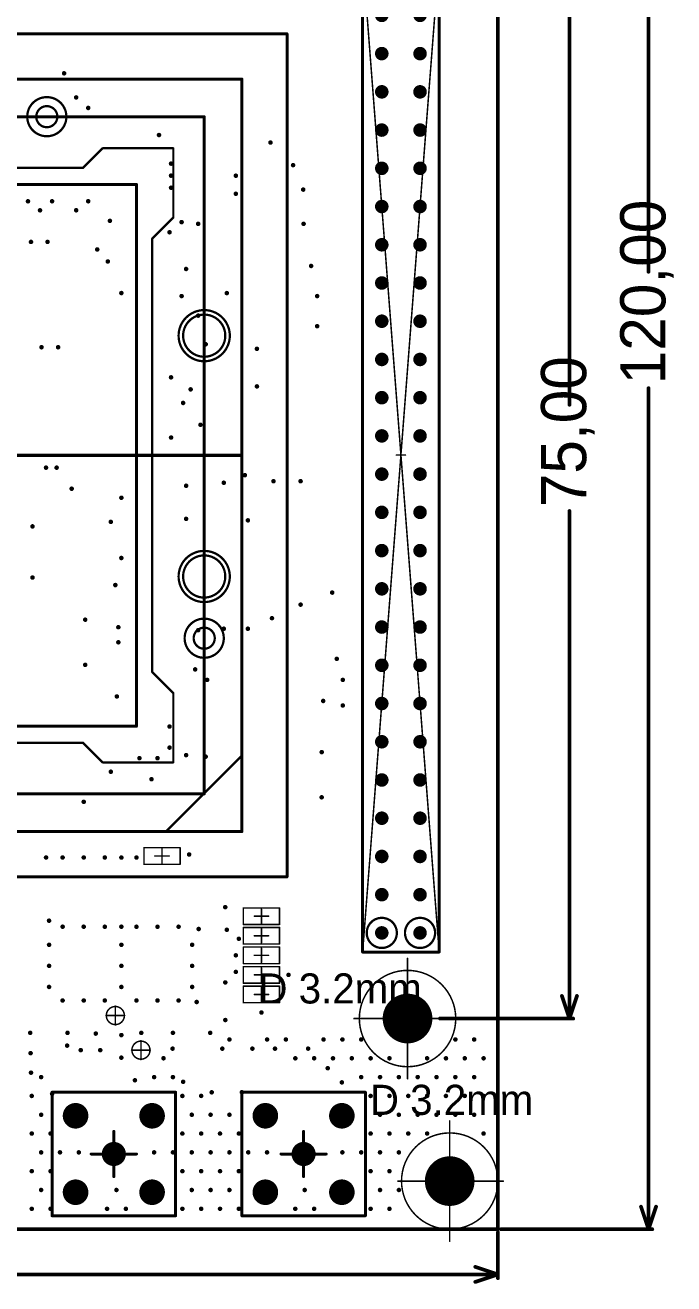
# Model space of a CAD drawing. Header units: millimetres. Extents: x 252 to 364, y 159 to 295.
# Drawn here: x 320.8 to 363.9, y 160 to 243.6 of the extents above; entities that cross this region are included whole.
import ezdxf

# ---------------------------------------------------------------- set-up
doc = ezdxf.new("R2010")
doc.units = ezdxf.units.MM
for name, color, linetype in [('Mechanical15', 56, 'Continuous'), ('Mechanical2', 216, 'Continuous'), ('PadHoleLayer', 156, 'Continuous'), ('ViaHoleLayer', 16, 'Continuous')]:
    doc.layers.add(name, color=color, linetype=linetype)

# ---------------------------------------------------------------- blocks, each defined once
blk = doc.blocks.new('SMA_JACK_FEMALE_5_08MM_THD_38')
at = {"layer": 'Mechanical15', "const_width": 0.2}
for points in [[(-4.1, -4.1), (-4.1, 4.1)], [(-4.1, 4.1), (4.1, 4.1)], [(4.1, -4.1), (4.1, 4.1)], [(0, -1.5), (0, 1.5)], [(-1.5, 0), (1.5, 0)], [(-4.1, -4.1), (4.1, -4.1)]]:
    blk.add_lwpolyline(points, dxfattribs=at)
at = {"layer": 'Mechanical15', "const_width": 0.1}
for points in [[(-4.15, 4.1, 1), (-4.05, 4.1, 1)], [(-4.15, 4.1, 1), (-4.05, 4.1, 1)], [(4.05, 4.1, 1), (4.15, 4.1, 1)], [(4.05, 4.1, 1), (4.15, 4.1, 1)], [(-0.05, 1.5, 1), (0.05, 1.5, 1)], [(-1.55, 0, 1), (-1.45, 0, 1)], [(1.45, 0, 1), (1.55, 0, 1)], [(-0.05, -1.5, 1), (0.05, -1.5, 1)], [(-4.15, -4.1, 1), (-4.05, -4.1, 1)], [(-4.15, -4.1, 1), (-4.05, -4.1, 1)], [(4.05, -4.1, 1), (4.15, -4.1, 1)], [(4.05, -4.1, 1), (4.15, -4.1, 1)]]:
    blk.add_lwpolyline(points, format="xyb", close=True, dxfattribs=at)
at = {"layer": 'PadHoleLayer'}
for points, const_width in [([(-2.965, 2.54, 1), (-2.115, 2.54, 1)], 0.85), ([(2.115, 2.54, 1), (2.965, 2.54, 1)], 0.85), ([(-0.4, 0, 1), (0.4, 0, 1)], 0.8), ([(-2.965, -2.54, 1), (-2.115, -2.54, 1)], 0.85), ([(2.115, -2.54, 1), (2.965, -2.54, 1)], 0.85)]:
    blk.add_lwpolyline(points, format="xyb", close=True, dxfattribs=dict(at, const_width=const_width))
blk = doc.blocks.new('0603__1608__48')
at = {"layer": 'Mechanical15', "const_width": 0.1}
for points in [[(1.2, 0.55), (-1.2, 0.55)], [(-1.2, 0.55), (-1.2, -0.55)], [(1.2, 0.55), (-1.2, 0.55)], [(0.475, 0), (-0.475, 0)], [(0, 0.475), (0, -0.475)], [(1.2, 0.55), (1.2, -0.55)], [(1.2, -0.55), (-1.2, -0.55)]]:
    blk.add_lwpolyline(points, dxfattribs=at)
at = {"layer": 'Mechanical15', "const_width": 0.05}
for points in [[(-1.225, 0.55, 1), (-1.175, 0.55, 1)], [(-1.225, 0.55, 1), (-1.175, 0.55, 1)], [(-1.225, 0.55, 1), (-1.175, 0.55, 1)], [(-0.5, 0, 1), (-0.45, 0, 1)], [(-0.025, 0.475, 1), (0.025, 0.475, 1)], [(0.45, 0, 1), (0.5, 0, 1)], [(1.175, 0.55, 1), (1.225, 0.55, 1)], [(1.175, 0.55, 1), (1.225, 0.55, 1)], [(1.175, 0.55, 1), (1.225, 0.55, 1)], [(-1.225, -0.55, 1), (-1.175, -0.55, 1)], [(-1.225, -0.55, 1), (-1.175, -0.55, 1)], [(-0.025, -0.475, 1), (0.025, -0.475, 1)], [(1.175, -0.55, 1), (1.225, -0.55, 1)], [(1.175, -0.55, 1), (1.225, -0.55, 1)]]:
    blk.add_lwpolyline(points, format="xyb", close=True, dxfattribs=at)
blk = doc.blocks.new('SMA_JACK_FEMALE_5_08MM_THD_80')
at = {"layer": 'Mechanical15', "const_width": 0.2}
for points in [[(-4.1, 4.1), (4.1, 4.1)], [(-4.1, -4.1), (-4.1, 4.1)], [(4.1, -4.1), (4.1, 4.1)], [(0, -1.5), (0, 1.5)], [(-1.5, 0), (1.5, 0)], [(-4.1, -4.1), (4.1, -4.1)]]:
    blk.add_lwpolyline(points, dxfattribs=at)
at = {"layer": 'Mechanical15', "const_width": 0.1}
for points in [[(-4.15, 4.1, 1), (-4.05, 4.1, 1)], [(-4.15, 4.1, 1), (-4.05, 4.1, 1)], [(4.05, 4.1, 1), (4.15, 4.1, 1)], [(4.05, 4.1, 1), (4.15, 4.1, 1)], [(-0.05, 1.5, 1), (0.05, 1.5, 1)], [(-1.55, 0, 1), (-1.45, 0, 1)], [(1.45, 0, 1), (1.55, 0, 1)], [(-0.05, -1.5, 1), (0.05, -1.5, 1)], [(-4.15, -4.1, 1), (-4.05, -4.1, 1)], [(-4.15, -4.1, 1), (-4.05, -4.1, 1)], [(4.05, -4.1, 1), (4.15, -4.1, 1)], [(4.05, -4.1, 1), (4.15, -4.1, 1)]]:
    blk.add_lwpolyline(points, format="xyb", close=True, dxfattribs=at)
at = {"layer": 'PadHoleLayer'}
for points, const_width in [([(-2.965, 2.54, 1), (-2.115, 2.54, 1)], 0.85), ([(2.115, 2.54, 1), (2.965, 2.54, 1)], 0.85), ([(-0.4, 0, 1), (0.4, 0, 1)], 0.8), ([(-2.965, -2.54, 1), (-2.115, -2.54, 1)], 0.85), ([(2.115, -2.54, 1), (2.965, -2.54, 1)], 0.85)]:
    blk.add_lwpolyline(points, format="xyb", close=True, dxfattribs=dict(at, const_width=const_width))
blk = doc.blocks.new('0603__1608__90')
at = {"layer": 'Mechanical15', "const_width": 0.1}
for points in [[(1.2, 0.55), (-1.2, 0.55)], [(-1.2, 0.55), (-1.2, -0.55)], [(1.2, 0.55), (-1.2, 0.55)], [(0.475, 0), (-0.475, 0)], [(0, 0.475), (0, -0.475)], [(1.2, 0.55), (1.2, -0.55)], [(1.2, -0.55), (-1.2, -0.55)]]:
    blk.add_lwpolyline(points, dxfattribs=at)
at = {"layer": 'Mechanical15', "const_width": 0.05}
for points in [[(-1.225, 0.55, 1), (-1.175, 0.55, 1)], [(-1.225, 0.55, 1), (-1.175, 0.55, 1)], [(-1.225, 0.55, 1), (-1.175, 0.55, 1)], [(-0.5, 0, 1), (-0.45, 0, 1)], [(-0.025, 0.475, 1), (0.025, 0.475, 1)], [(0.45, 0, 1), (0.5, 0, 1)], [(1.175, 0.55, 1), (1.225, 0.55, 1)], [(1.175, 0.55, 1), (1.225, 0.55, 1)], [(1.175, 0.55, 1), (1.225, 0.55, 1)], [(-1.225, -0.55, 1), (-1.175, -0.55, 1)], [(-1.225, -0.55, 1), (-1.175, -0.55, 1)], [(-0.025, -0.475, 1), (0.025, -0.475, 1)], [(1.175, -0.55, 1), (1.225, -0.55, 1)], [(1.175, -0.55, 1), (1.225, -0.55, 1)]]:
    blk.add_lwpolyline(points, format="xyb", close=True, dxfattribs=at)
blk = doc.blocks.new('0603__1608__91')
at = {"layer": 'Mechanical15', "const_width": 0.1}
for points in [[(1.2, 0.55), (-1.2, 0.55)], [(-1.2, 0.55), (-1.2, -0.55)], [(1.2, 0.55), (-1.2, 0.55)], [(0.475, 0), (-0.475, 0)], [(0, 0.475), (0, -0.475)], [(1.2, 0.55), (1.2, -0.55)], [(1.2, -0.55), (-1.2, -0.55)]]:
    blk.add_lwpolyline(points, dxfattribs=at)
at = {"layer": 'Mechanical15', "const_width": 0.05}
for points in [[(-1.225, 0.55, 1), (-1.175, 0.55, 1)], [(-1.225, 0.55, 1), (-1.175, 0.55, 1)], [(-1.225, 0.55, 1), (-1.175, 0.55, 1)], [(-0.5, 0, 1), (-0.45, 0, 1)], [(-0.025, 0.475, 1), (0.025, 0.475, 1)], [(0.45, 0, 1), (0.5, 0, 1)], [(1.175, 0.55, 1), (1.225, 0.55, 1)], [(1.175, 0.55, 1), (1.225, 0.55, 1)], [(1.175, 0.55, 1), (1.225, 0.55, 1)], [(-1.225, -0.55, 1), (-1.175, -0.55, 1)], [(-1.225, -0.55, 1), (-1.175, -0.55, 1)], [(-0.025, -0.475, 1), (0.025, -0.475, 1)], [(1.175, -0.55, 1), (1.225, -0.55, 1)], [(1.175, -0.55, 1), (1.225, -0.55, 1)]]:
    blk.add_lwpolyline(points, format="xyb", close=True, dxfattribs=at)
blk = doc.blocks.new('0603__1608__92')
at = {"layer": 'Mechanical15', "const_width": 0.1}
for points in [[(1.2, 0.55), (-1.2, 0.55)], [(-1.2, 0.55), (-1.2, -0.55)], [(1.2, 0.55), (-1.2, 0.55)], [(0.475, 0), (-0.475, 0)], [(0, 0.475), (0, -0.475)], [(1.2, 0.55), (1.2, -0.55)], [(1.2, -0.55), (-1.2, -0.55)]]:
    blk.add_lwpolyline(points, dxfattribs=at)
at = {"layer": 'Mechanical15', "const_width": 0.05}
for points in [[(-1.225, 0.55, 1), (-1.175, 0.55, 1)], [(-1.225, 0.55, 1), (-1.175, 0.55, 1)], [(-1.225, 0.55, 1), (-1.175, 0.55, 1)], [(-0.5, 0, 1), (-0.45, 0, 1)], [(-0.025, 0.475, 1), (0.025, 0.475, 1)], [(0.45, 0, 1), (0.5, 0, 1)], [(1.175, 0.55, 1), (1.225, 0.55, 1)], [(1.175, 0.55, 1), (1.225, 0.55, 1)], [(1.175, 0.55, 1), (1.225, 0.55, 1)], [(-1.225, -0.55, 1), (-1.175, -0.55, 1)], [(-1.225, -0.55, 1), (-1.175, -0.55, 1)], [(-0.025, -0.475, 1), (0.025, -0.475, 1)], [(1.175, -0.55, 1), (1.225, -0.55, 1)], [(1.175, -0.55, 1), (1.225, -0.55, 1)]]:
    blk.add_lwpolyline(points, format="xyb", close=True, dxfattribs=at)
blk = doc.blocks.new('0603__1608__93')
at = {"layer": 'Mechanical15', "const_width": 0.1}
for points in [[(1.2, 0.55), (-1.2, 0.55)], [(-1.2, 0.55), (-1.2, -0.55)], [(1.2, 0.55), (-1.2, 0.55)], [(0.475, 0), (-0.475, 0)], [(0, 0.475), (0, -0.475)], [(1.2, 0.55), (1.2, -0.55)], [(1.2, -0.55), (-1.2, -0.55)]]:
    blk.add_lwpolyline(points, dxfattribs=at)
at = {"layer": 'Mechanical15', "const_width": 0.05}
for points in [[(-1.225, 0.55, 1), (-1.175, 0.55, 1)], [(-1.225, 0.55, 1), (-1.175, 0.55, 1)], [(-1.225, 0.55, 1), (-1.175, 0.55, 1)], [(-0.5, 0, 1), (-0.45, 0, 1)], [(-0.025, 0.475, 1), (0.025, 0.475, 1)], [(0.45, 0, 1), (0.5, 0, 1)], [(1.175, 0.55, 1), (1.225, 0.55, 1)], [(1.175, 0.55, 1), (1.225, 0.55, 1)], [(1.175, 0.55, 1), (1.225, 0.55, 1)], [(-1.225, -0.55, 1), (-1.175, -0.55, 1)], [(-1.225, -0.55, 1), (-1.175, -0.55, 1)], [(-0.025, -0.475, 1), (0.025, -0.475, 1)], [(1.175, -0.55, 1), (1.225, -0.55, 1)], [(1.175, -0.55, 1), (1.225, -0.55, 1)]]:
    blk.add_lwpolyline(points, format="xyb", close=True, dxfattribs=at)
blk = doc.blocks.new('0603__1608__94')
at = {"layer": 'Mechanical15', "const_width": 0.1}
for points in [[(1.2, 0.55), (-1.2, 0.55)], [(-1.2, 0.55), (-1.2, -0.55)], [(1.2, 0.55), (-1.2, 0.55)], [(0.475, 0), (-0.475, 0)], [(0, 0.475), (0, -0.475)], [(1.2, 0.55), (1.2, -0.55)], [(1.2, -0.55), (-1.2, -0.55)]]:
    blk.add_lwpolyline(points, dxfattribs=at)
at = {"layer": 'Mechanical15', "const_width": 0.05}
for points in [[(-1.225, 0.55, 1), (-1.175, 0.55, 1)], [(-1.225, 0.55, 1), (-1.175, 0.55, 1)], [(-1.225, 0.55, 1), (-1.175, 0.55, 1)], [(-0.5, 0, 1), (-0.45, 0, 1)], [(-0.025, 0.475, 1), (0.025, 0.475, 1)], [(0.45, 0, 1), (0.5, 0, 1)], [(1.175, 0.55, 1), (1.225, 0.55, 1)], [(1.175, 0.55, 1), (1.225, 0.55, 1)], [(1.175, 0.55, 1), (1.225, 0.55, 1)], [(-1.225, -0.55, 1), (-1.175, -0.55, 1)], [(-1.225, -0.55, 1), (-1.175, -0.55, 1)], [(-0.025, -0.475, 1), (0.025, -0.475, 1)], [(1.175, -0.55, 1), (1.225, -0.55, 1)], [(1.175, -0.55, 1), (1.225, -0.55, 1)]]:
    blk.add_lwpolyline(points, format="xyb", close=True, dxfattribs=at)
blk = doc.blocks.new('TEST_POINT_SMD_D1MM_102')
at = {"layer": 'Mechanical15', "const_width": 0.1}
for points in [[(-0.625, 0), (0.625, 0)], [(0, 0.625), (0, -0.625)]]:
    blk.add_lwpolyline(points, dxfattribs=at)
at = {"layer": 'Mechanical15'}
for points, const_width in [([(-0.65, 0, 1), (-0.6, 0, 1)], 0.05), ([(0.6, 0, 1), (-0.6, 0, 1)], 0.1), ([(-0.625, 0, 1), (-0.575, 0, 1)], 0.05), ([(-0.025, 0.625, 1), (0.025, 0.625, 1)], 0.05), ([(0.575, 0, 1), (0.625, 0, 1)], 0.05), ([(0.6, 0, 1), (0.65, 0, 1)], 0.05), ([(-0.025, -0.625, 1), (0.025, -0.625, 1)], 0.05)]:
    blk.add_lwpolyline(points, format="xyb", close=True, dxfattribs=dict(at, const_width=const_width))
blk = doc.blocks.new('TEST_POINT_SMD_D1MM_103')
at = {"layer": 'Mechanical15', "const_width": 0.1}
for points in [[(-0.625, 0), (0.625, 0)], [(0, 0.625), (0, -0.625)]]:
    blk.add_lwpolyline(points, dxfattribs=at)
at = {"layer": 'Mechanical15'}
for points, const_width in [([(-0.65, 0, 1), (-0.6, 0, 1)], 0.05), ([(0.6, 0, 1), (-0.6, 0, 1)], 0.1), ([(-0.625, 0, 1), (-0.575, 0, 1)], 0.05), ([(-0.025, 0.625, 1), (0.025, 0.625, 1)], 0.05), ([(0.575, 0, 1), (0.625, 0, 1)], 0.05), ([(0.6, 0, 1), (0.65, 0, 1)], 0.05), ([(-0.025, -0.625, 1), (0.025, -0.625, 1)], 0.05)]:
    blk.add_lwpolyline(points, format="xyb", close=True, dxfattribs=dict(at, const_width=const_width))
blk = doc.blocks.new('PROJECT42_FOOTPRINT_SOCKET_111')
at = {"layer": 'Mechanical15', "const_width": 0.15}
for points in [[(-25, -25), (-25, 25)], [(19.95, 25), (-25, 25)], [(25, 19.95), (19.95, 25)], [(-15.8, 20.45), (-20.4, 20.45)], [(-20.4, 15.75), (-20.4, 20.45)], [(-14.4, 19.05), (-15.8, 20.45)], [(14.4, 19.05), (15.8, 20.45)], [(20.4, 20.45), (15.8, 20.45)], [(20.4, 15.75), (20.4, 20.45)], [(25, -24.95), (25, 19.95)], [(0, 19.05), (-14.4, 19.05)], [(14.4, 19.05), (0, 19.05)], [(-19.1, 14.45), (-20.4, 15.75)], [(19.1, 14.45), (20.4, 15.75)], [(-19.1, 0.05), (-19.1, 14.45)], [(19.1, 0.05), (19.1, 14.45)]]:
    blk.add_lwpolyline(points, dxfattribs=at)
at = {"layer": 'Mechanical15'}
for points, const_width in [([(-25.037, 25, 1), (-24.962, 25, 1)], 0.075), ([(-25.037, 25, 1), (-24.962, 25, 1)], 0.075), ([(-6.25, 22.5, 1), (-9.65, 22.5, 1)], 0.15), ([(9.75, 22.5, 1), (6.35, 22.5, 1)], 0.15), ([(19.912, 25, 1), (19.987, 25, 1)], 0.075), ([(19.912, 25, 1), (19.987, 25, 1)], 0.075), ([(-6.55, 22.5, 1), (-9.35, 22.5, 1)], 0.15), ([(9.45, 22.5, 1), (6.65, 22.5, 1)], 0.15), ([(13.45, 22.5, 1), (10.85, 22.5, 1)], 0.15), ([(12.85, 22.5, 1), (11.45, 22.5, 1)], 0.15), ([(-9.687, 22.5, 1), (-9.612, 22.5, 1)], 0.075), ([(-9.387, 22.5, 1), (-9.312, 22.5, 1)], 0.075), ([(-6.587, 22.5, 1), (-6.512, 22.5, 1)], 0.075), ([(-6.287, 22.5, 1), (-6.212, 22.5, 1)], 0.075), ([(6.312, 22.5, 1), (6.387, 22.5, 1)], 0.075), ([(6.612, 22.5, 1), (6.687, 22.5, 1)], 0.075), ([(9.412, 22.5, 1), (9.487, 22.5, 1)], 0.075), ([(9.712, 22.5, 1), (9.787, 22.5, 1)], 0.075), ([(10.812, 22.5, 1), (10.887, 22.5, 1)], 0.075), ([(11.412, 22.5, 1), (11.487, 22.5, 1)], 0.075), ([(12.812, 22.5, 1), (12.887, 22.5, 1)], 0.075), ([(13.412, 22.5, 1), (13.487, 22.5, 1)], 0.075), ([(-20.437, 20.45, 1), (-20.362, 20.45, 1)], 0.075), ([(-20.437, 20.45, 1), (-20.362, 20.45, 1)], 0.075), ([(-15.837, 20.45, 1), (-15.762, 20.45, 1)], 0.075), ([(-15.837, 20.45, 1), (-15.762, 20.45, 1)], 0.075), ([(15.762, 20.45, 1), (15.837, 20.45, 1)], 0.075), ([(15.762, 20.45, 1), (15.837, 20.45, 1)], 0.075), ([(20.362, 20.45, 1), (20.437, 20.45, 1)], 0.075), ([(20.362, 20.45, 1), (20.437, 20.45, 1)], 0.075), ([(24.962, 19.95, 1), (25.037, 19.95, 1)], 0.075), ([(24.962, 19.95, 1), (25.037, 19.95, 1)], 0.075), ([(-14.437, 19.05, 1), (-14.362, 19.05, 1)], 0.075), ([(-14.437, 19.05, 1), (-14.362, 19.05, 1)], 0.075), ([(-0.038, 19.05, 1), (0.038, 19.05, 1)], 0.075), ([(-0.038, 19.05, 1), (0.038, 19.05, 1)], 0.075), ([(14.362, 19.05, 1), (14.437, 19.05, 1)], 0.075), ([(14.362, 19.05, 1), (14.437, 19.05, 1)], 0.075), ([(-20.437, 15.75, 1), (-20.362, 15.75, 1)], 0.075), ([(-20.437, 15.75, 1), (-20.362, 15.75, 1)], 0.075), ([(20.362, 15.75, 1), (20.437, 15.75, 1)], 0.075), ([(20.362, 15.75, 1), (20.437, 15.75, 1)], 0.075), ([(-19.137, 14.45, 1), (-19.062, 14.45, 1)], 0.075), ([(-19.137, 14.45, 1), (-19.062, 14.45, 1)], 0.075), ([(19.062, 14.45, 1), (19.137, 14.45, 1)], 0.075), ([(19.062, 14.45, 1), (19.137, 14.45, 1)], 0.075), ([(-21.2, 12.05, 1), (-23.8, 12.05, 1)], 0.15), ([(-21.8, 12.05, 1), (-23.2, 12.05, 1)], 0.15), ([(-23.837, 12.05, 1), (-23.762, 12.05, 1)], 0.075), ([(-23.237, 12.05, 1), (-23.162, 12.05, 1)], 0.075), ([(-21.837, 12.05, 1), (-21.762, 12.05, 1)], 0.075), ([(-21.237, 12.05, 1), (-21.162, 12.05, 1)], 0.075)]:
    blk.add_lwpolyline(points, format="xyb", close=True, dxfattribs=dict(at, const_width=const_width))
at = {"layer": 'Mechanical2', "const_width": 0.2}
for points in [[(-25, 0), (-25, 25)], [(0, 25), (-25, 25)], [(25, 25), (0, 25)], [(0, 0), (0, 25)], [(25, 0), (25, 25)], [(-22.5, 0), (-22.5, 22.5)], [(0, 22.5), (-22.5, 22.5)], [(22.5, 22.5), (0, 22.5)], [(0, 0), (0, 22.5)], [(22.5, 0), (22.5, 22.5)], [(-18, 0), (-18, 18)], [(-1.9, 18), (-18, 18)], [(-0.2, 18), (-1.9, 18)], [(0, 18), (-1.9, 18)], [(18, 18), (-0.2, 18)], [(0, 0), (0, 18)], [(18, 0), (18, 18)]]:
    blk.add_lwpolyline(points, dxfattribs=at)
at = {"layer": 'Mechanical2', "const_width": 0.1}
for points in [[(-25.05, 25, 1), (-24.95, 25, 1)], [(-25.05, 25, 1), (-24.95, 25, 1)], [(-0.05, 25, 1), (0.05, 25, 1)], [(-0.05, 25, 1), (0.05, 25, 1)], [(-0.05, 25, 1), (0.05, 25, 1)], [(24.95, 25, 1), (25.05, 25, 1)], [(24.95, 25, 1), (25.05, 25, 1)], [(-22.55, 22.5, 1), (-22.45, 22.5, 1)], [(-22.55, 22.5, 1), (-22.45, 22.5, 1)], [(-0.05, 22.5, 1), (0.05, 22.5, 1)], [(-0.05, 22.5, 1), (0.05, 22.5, 1)], [(-0.05, 22.5, 1), (0.05, 22.5, 1)], [(22.45, 22.5, 1), (22.55, 22.5, 1)], [(22.45, 22.5, 1), (22.55, 22.5, 1)], [(-18.05, 18, 1), (-17.95, 18, 1)], [(-18.05, 18, 1), (-17.95, 18, 1)], [(-1.95, 18, 1), (-1.85, 18, 1)], [(-1.95, 18, 1), (-1.85, 18, 1)], [(-1.95, 18, 1), (-1.85, 18, 1)], [(-0.25, 18, 1), (-0.15, 18, 1)], [(-0.25, 18, 1), (-0.15, 18, 1)], [(-0.05, 18, 1), (0.05, 18, 1)], [(-0.05, 18, 1), (0.05, 18, 1)], [(17.95, 18, 1), (18.05, 18, 1)], [(17.95, 18, 1), (18.05, 18, 1)]]:
    blk.add_lwpolyline(points, format="xyb", close=True, dxfattribs=at)
blk = doc.blocks.new('HEADER_2_26_2_54MM_THD_203')
at = {"layer": 'Mechanical15'}
for points, const_width in [([(33.02, 2.54), (-33.03, 2.54)], 0.2), ([(33.02, 2.54), (-33.03, 2.54)], 0.2), ([(-33.02, -2.54), (-33.02, 2.54)], 0.2), ([(-33.02, -2.54), (-33.02, 2.54)], 0.2), ([(-33.02, -2.54), (-33.02, 2.54)], 0.2), ([(33.02, -2.54), (33.02, 2.54)], 0.2), ([(33.02, -2.54), (33.02, 2.54)], 0.2), ([(33.02, -2.54), (33.02, 2.54)], 0.2), ([(0.4, 0), (-0.4, 0)], 0.1), ([(0, -0.3), (0, 0.3)], 0.1), ([(33.02, -2.54), (-33.02, -2.54)], 0.2)]:
    blk.add_lwpolyline(points, dxfattribs=dict(at, const_width=const_width))
for points, const_width in [([(-33.08, 2.54, 1), (-32.98, 2.54, 1)], 0.1), ([(-33.08, 2.54, 1), (-32.98, 2.54, 1)], 0.1), ([(-33.07, 2.54, 1), (-32.97, 2.54, 1)], 0.1), ([(-33.07, 2.54, 1), (-32.97, 2.54, 1)], 0.1), ([(-33.07, 2.54, 1), (-32.97, 2.54, 1)], 0.1), ([(32.97, 2.54, 1), (33.07, 2.54, 1)], 0.1), ([(32.97, 2.54, 1), (33.07, 2.54, 1)], 0.1), ([(32.97, 2.54, 1), (33.07, 2.54, 1)], 0.1), ([(32.97, 2.54, 1), (33.07, 2.54, 1)], 0.1), ([(32.97, 2.54, 1), (33.07, 2.54, 1)], 0.1), ([(-0.425, 0, 1), (-0.375, 0, 1)], 0.05), ([(-0.025, 0.3, 1), (0.025, 0.3, 1)], 0.05), ([(0.375, 0, 1), (0.425, 0, 1)], 0.05), ([(-0.025, -0.3, 1), (0.025, -0.3, 1)], 0.05), ([(-33.07, -2.54, 1), (-32.97, -2.54, 1)], 0.1), ([(-33.07, -2.54, 1), (-32.97, -2.54, 1)], 0.1), ([(-33.07, -2.54, 1), (-32.97, -2.54, 1)], 0.1), ([(-33.07, -2.54, 1), (-32.97, -2.54, 1)], 0.1), ([(32.97, -2.54, 1), (33.07, -2.54, 1)], 0.1), ([(32.97, -2.54, 1), (33.07, -2.54, 1)], 0.1), ([(32.97, -2.54, 1), (33.07, -2.54, 1)], 0.1), ([(32.97, -2.54, 1), (33.07, -2.54, 1)], 0.1)]:
    blk.add_lwpolyline(points, format="xyb", close=True, dxfattribs=dict(at, const_width=const_width))
at = {"layer": 'Mechanical2', "const_width": 0.1}
for points in [[(-33.03, -2.54), (33.01, 2.54)], [(33.01, 2.54), (-33.02, 2.54)], [(-33.02, -2.54), (-33.02, 2.54)], [(33.01, -2.54), (-33.02, 2.54)], [(33.01, -2.54), (33.01, 2.54)], [(33.01, -2.54), (-33.02, -2.54)]]:
    blk.add_lwpolyline(points, dxfattribs=at)
at = {"layer": 'Mechanical2', "const_width": 0.05}
for points in [[(-33.045, 2.54, 1), (-32.995, 2.54, 1)], [(-33.045, 2.54, 1), (-32.995, 2.54, 1)], [(-33.045, 2.54, 1), (-32.995, 2.54, 1)], [(32.985, 2.54, 1), (33.035, 2.54, 1)], [(32.985, 2.54, 1), (33.035, 2.54, 1)], [(32.985, 2.54, 1), (33.035, 2.54, 1)], [(-33.055, -2.54, 1), (-33.005, -2.54, 1)], [(-33.045, -2.54, 1), (-32.995, -2.54, 1)], [(-33.045, -2.54, 1), (-32.995, -2.54, 1)], [(32.985, -2.54, 1), (33.035, -2.54, 1)], [(32.985, -2.54, 1), (33.035, -2.54, 1)], [(32.985, -2.54, 1), (33.035, -2.54, 1)]]:
    blk.add_lwpolyline(points, format="xyb", close=True, dxfattribs=at)
at = {"layer": 'PadHoleLayer', "const_width": 0.45}
for points in [[(-31.975, 1.27, 1), (-31.525, 1.27, 1)], [(-29.435, 1.27, 1), (-28.985, 1.27, 1)], [(-26.895, 1.27, 1), (-26.445, 1.27, 1)], [(-24.355, 1.27, 1), (-23.905, 1.27, 1)], [(-21.815, 1.27, 1), (-21.365, 1.27, 1)], [(-19.275, 1.27, 1), (-18.825, 1.27, 1)], [(-16.735, 1.27, 1), (-16.285, 1.27, 1)], [(-14.195, 1.27, 1), (-13.745, 1.27, 1)], [(-11.655, 1.27, 1), (-11.205, 1.27, 1)], [(-9.115, 1.27, 1), (-8.665, 1.27, 1)], [(-6.575, 1.27, 1), (-6.125, 1.27, 1)], [(-4.035, 1.27, 1), (-3.585, 1.27, 1)], [(-1.495, 1.27, 1), (-1.045, 1.27, 1)], [(1.045, 1.27, 1), (1.495, 1.27, 1)], [(3.585, 1.27, 1), (4.035, 1.27, 1)], [(6.125, 1.27, 1), (6.575, 1.27, 1)], [(8.665, 1.27, 1), (9.115, 1.27, 1)], [(11.205, 1.27, 1), (11.655, 1.27, 1)], [(13.745, 1.27, 1), (14.195, 1.27, 1)], [(16.285, 1.27, 1), (16.735, 1.27, 1)], [(18.825, 1.27, 1), (19.275, 1.27, 1)], [(21.365, 1.27, 1), (21.815, 1.27, 1)], [(23.905, 1.27, 1), (24.355, 1.27, 1)], [(26.445, 1.27, 1), (26.895, 1.27, 1)], [(28.985, 1.27, 1), (29.435, 1.27, 1)], [(31.525, 1.27, 1), (31.975, 1.27, 1)], [(-31.975, -1.27, 1), (-31.525, -1.27, 1)], [(-29.435, -1.27, 1), (-28.985, -1.27, 1)], [(-26.895, -1.27, 1), (-26.445, -1.27, 1)], [(-24.355, -1.27, 1), (-23.905, -1.27, 1)], [(-21.815, -1.27, 1), (-21.365, -1.27, 1)], [(-19.275, -1.27, 1), (-18.825, -1.27, 1)], [(-16.735, -1.27, 1), (-16.285, -1.27, 1)], [(-14.195, -1.27, 1), (-13.745, -1.27, 1)], [(-11.655, -1.27, 1), (-11.205, -1.27, 1)], [(-9.115, -1.27, 1), (-8.665, -1.27, 1)], [(-6.575, -1.27, 1), (-6.125, -1.27, 1)], [(-4.035, -1.27, 1), (-3.585, -1.27, 1)], [(-1.495, -1.27, 1), (-1.045, -1.27, 1)], [(1.045, -1.27, 1), (1.495, -1.27, 1)], [(3.585, -1.27, 1), (4.035, -1.27, 1)], [(6.125, -1.27, 1), (6.575, -1.27, 1)], [(8.665, -1.27, 1), (9.115, -1.27, 1)], [(11.205, -1.27, 1), (11.655, -1.27, 1)], [(13.745, -1.27, 1), (14.195, -1.27, 1)], [(16.285, -1.27, 1), (16.735, -1.27, 1)], [(18.825, -1.27, 1), (19.275, -1.27, 1)], [(21.365, -1.27, 1), (21.815, -1.27, 1)], [(23.905, -1.27, 1), (24.355, -1.27, 1)], [(26.445, -1.27, 1), (26.895, -1.27, 1)], [(28.985, -1.27, 1), (29.435, -1.27, 1)], [(31.525, -1.27, 1), (31.975, -1.27, 1)]]:
    blk.add_lwpolyline(points, format="xyb", close=True, dxfattribs=at)

msp = doc.modelspace()

# ---------------------------------------------------------------- linework, layer by layer
at = {"layer": 'Mechanical15', "const_width": 0.2}
for points in [[(282.201, 243.061), (338.201, 243.061)], [(338.201, 187.061), (338.201, 243.061)], [(282.201, 187.061), (338.201, 187.061)]]:
    msp.add_lwpolyline(points, dxfattribs=at)
at = {"layer": 'Mechanical15', "const_width": 0.1}
for points in [[(338.151, 243.061, 1), (338.251, 243.061, 1)], [(338.151, 243.061, 1), (338.251, 243.061, 1)], [(338.151, 187.061, 1), (338.251, 187.061, 1)], [(338.151, 187.061, 1), (338.251, 187.061, 1)]]:
    msp.add_lwpolyline(points, format="xyb", close=True, dxfattribs=at)
at = {"layer": 'Mechanical2'}
for points, const_width in [([(352.201, 163.641), (352.201, 283.641)], 0.25), ([(362.201, 227.257), (362.201, 283.641)], 0.25), ([(356.951, 218.42), (356.951, 252.641)], 0.25), ([(362.201, 163.641), (362.201, 219.525)], 0.25), ([(356.951, 177.641), (356.951, 211.361)], 0.25), ([(346.201, 173.641), (346.201, 181.641)], 0.1), ([(356.451, 179.141), (356.951, 177.641)], 0.25), ([(356.951, 177.641), (357.451, 179.141)], 0.25), ([(342.641, 177.641), (349.641, 177.641)], 0.1), ([(348.351, 177.641), (357.201, 177.641)], 0.25), ([(349.001, 162.841), (349.001, 170.841)], 0.1), ([(345.561, 166.841), (352.561, 166.841)], 0.1), ([(361.701, 165.141), (362.201, 163.641)], 0.25), ([(362.201, 163.641), (362.701, 165.141)], 0.25), ([(268.201, 163.641), (352.201, 163.641)], 0.25), ([(352.201, 160.391), (352.201, 163.441)], 0.25), ([(352.401, 163.641), (362.451, 163.641)], 0.25), ([(313.495, 160.641), (352.201, 160.641)], 0.25), ([(350.701, 161.141), (352.201, 160.641)], 0.25), ([(350.701, 160.141), (352.201, 160.641)], 0.25)]:
    msp.add_lwpolyline(points, dxfattribs=dict(at, const_width=const_width))
for points, const_width in [([(362.138, 227.257, 1), (362.263, 227.257, 1)], 0.125), ([(362.138, 219.525, 1), (362.263, 219.525, 1)], 0.125), ([(356.888, 218.42, 1), (357.013, 218.42, 1)], 0.125), ([(356.888, 211.361, 1), (357.013, 211.361, 1)], 0.125), ([(345.491, 183.331, 1), (343.491, 183.331, 1)], 0.15), ([(348.031, 183.331, 1), (346.031, 183.331, 1)], 0.15), ([(343.453, 183.331, 1), (343.528, 183.331, 1)], 0.075), ([(345.453, 183.331, 1), (345.528, 183.331, 1)], 0.075), ([(345.993, 183.331, 1), (346.068, 183.331, 1)], 0.075), ([(347.993, 183.331, 1), (348.068, 183.331, 1)], 0.075), ([(346.176, 181.641, 1), (346.226, 181.641, 1)], 0.05), ([(349.401, 177.641, 1), (343.001, 177.641, 1)], 0.1), ([(347.801, 177.641, 1), (344.601, 177.641, 1)], 0.1), ([(356.388, 179.141, 1), (356.513, 179.141, 1)], 0.125), ([(357.388, 179.141, 1), (357.513, 179.141, 1)], 0.125), ([(342.616, 177.641, 1), (342.666, 177.641, 1)], 0.05), ([(342.976, 177.641, 1), (343.026, 177.641, 1)], 0.05), ([(344.576, 177.641, 1), (344.626, 177.641, 1)], 0.05), ([(347.776, 177.641, 1), (347.826, 177.641, 1)], 0.05), ([(348.288, 177.641, 1), (348.413, 177.641, 1)], 0.125), ([(349.376, 177.641, 1), (349.426, 177.641, 1)], 0.05), ([(349.616, 177.641, 1), (349.666, 177.641, 1)], 0.05), ([(356.888, 177.641, 1), (357.013, 177.641, 1)], 0.125), ([(356.888, 177.641, 1), (357.013, 177.641, 1)], 0.125), ([(356.888, 177.641, 1), (357.013, 177.641, 1)], 0.125), ([(357.138, 177.641, 1), (357.263, 177.641, 1)], 0.125), ([(346.176, 173.641, 1), (346.226, 173.641, 1)], 0.05), ([(348.976, 170.841, 1), (349.026, 170.841, 1)], 0.05), ([(352.201, 166.841, 1), (345.801, 166.841, 1)], 0.1), ([(350.601, 166.841, 1), (347.401, 166.841, 1)], 0.1), ([(345.536, 166.841, 1), (345.586, 166.841, 1)], 0.05), ([(345.776, 166.841, 1), (345.826, 166.841, 1)], 0.05), ([(347.376, 166.841, 1), (347.426, 166.841, 1)], 0.05), ([(350.576, 166.841, 1), (350.626, 166.841, 1)], 0.05), ([(352.176, 166.841, 1), (352.226, 166.841, 1)], 0.05), ([(352.536, 166.841, 1), (352.586, 166.841, 1)], 0.05), ([(361.638, 165.141, 1), (361.763, 165.141, 1)], 0.125), ([(362.638, 165.141, 1), (362.763, 165.141, 1)], 0.125), ([(352.138, 163.641, 1), (352.263, 163.641, 1)], 0.125), ([(352.138, 163.641, 1), (352.263, 163.641, 1)], 0.125), ([(352.138, 163.441, 1), (352.263, 163.441, 1)], 0.125), ([(352.338, 163.641, 1), (352.463, 163.641, 1)], 0.125), ([(362.138, 163.641, 1), (362.263, 163.641, 1)], 0.125), ([(362.138, 163.641, 1), (362.263, 163.641, 1)], 0.125), ([(362.138, 163.641, 1), (362.263, 163.641, 1)], 0.125), ([(362.388, 163.641, 1), (362.513, 163.641, 1)], 0.125), ([(348.976, 162.841, 1), (349.026, 162.841, 1)], 0.05), ([(350.638, 161.141, 1), (350.763, 161.141, 1)], 0.125), ([(352.138, 160.641, 1), (352.263, 160.641, 1)], 0.125), ([(352.138, 160.641, 1), (352.263, 160.641, 1)], 0.125), ([(352.138, 160.641, 1), (352.263, 160.641, 1)], 0.125), ([(350.638, 160.141, 1), (350.763, 160.141, 1)], 0.125), ([(352.138, 160.391, 1), (352.263, 160.391, 1)], 0.125)]:
    msp.add_lwpolyline(points, format="xyb", close=True, dxfattribs=dict(at, const_width=const_width))
at = {"layer": 'PadHoleLayer', "const_width": 1.6}
for points in [[(345.401, 177.641, 1), (347.001, 177.641, 1)], [(348.201, 166.841, 1), (349.801, 166.841, 1)]]:
    msp.add_lwpolyline(points, format="xyb", close=True, dxfattribs=at)
at = {"layer": 'ViaHoleLayer', "const_width": 0.15}
for points in [[(323.326, 240.441, 1), (323.476, 240.441, 1)], [(324.126, 238.841, 1), (324.276, 238.841, 1)], [(324.926, 238.141, 1), (325.076, 238.141, 1)], [(329.626, 236.341, 1), (329.776, 236.341, 1)], [(337.026, 235.841, 1), (337.176, 235.841, 1)], [(330.426, 234.441, 1), (330.576, 234.441, 1)], [(338.526, 234.341, 1), (338.676, 234.341, 1)], [(330.426, 233.641, 1), (330.576, 233.641, 1)], [(334.726, 233.641, 1), (334.876, 233.641, 1)], [(330.426, 232.841, 1), (330.576, 232.841, 1)], [(334.726, 232.441, 1), (334.876, 232.441, 1)], [(339.201, 232.716, 1), (339.351, 232.716, 1)], [(320.926, 231.941, 1), (321.076, 231.941, 1)], [(322.526, 231.941, 1), (322.676, 231.941, 1)], [(324.926, 231.941, 1), (325.076, 231.941, 1)], [(321.726, 231.341, 1), (321.876, 231.341, 1)], [(324.126, 231.341, 1), (324.276, 231.341, 1)], [(326.366, 230.641, 1), (326.516, 230.641, 1)], [(330.326, 229.881, 1), (330.476, 229.881, 1)], [(331.126, 230.556, 1), (331.276, 230.556, 1)], [(332.226, 230.441, 1), (332.376, 230.441, 1)], [(339.226, 230.441, 1), (339.376, 230.441, 1)], [(321.126, 229.241, 1), (321.276, 229.241, 1)], [(322.226, 229.241, 1), (322.376, 229.241, 1)], [(325.526, 228.741, 1), (325.676, 228.741, 1)], [(326.226, 227.941, 1), (326.376, 227.941, 1)], [(331.426, 227.441, 1), (331.576, 227.441, 1)], [(339.726, 227.641, 1), (339.876, 227.641, 1)], [(327.126, 225.841, 1), (327.276, 225.841, 1)], [(331.126, 225.641, 1), (331.276, 225.641, 1)], [(334.126, 225.841, 1), (334.276, 225.841, 1)], [(340.126, 225.641, 1), (340.276, 225.641, 1)], [(332.226, 224.341, 1), (332.376, 224.341, 1)], [(340.126, 223.641, 1), (340.276, 223.641, 1)], [(332.726, 222.441, 1), (332.876, 222.441, 1)], [(321.826, 222.241, 1), (321.976, 222.241, 1)], [(322.926, 222.241, 1), (323.076, 222.241, 1)], [(336.126, 222.141, 1), (336.276, 222.141, 1)], [(330.426, 220.241, 1), (330.576, 220.241, 1)], [(331.726, 219.441, 1), (331.876, 219.441, 1)], [(336.126, 219.641, 1), (336.276, 219.641, 1)], [(331.226, 218.541, 1), (331.376, 218.541, 1)], [(332.376, 217.091, 1), (332.526, 217.091, 1)], [(330.426, 216.241, 1), (330.576, 216.241, 1)], [(322.126, 214.241, 1), (322.276, 214.241, 1)], [(322.826, 214.241, 1), (322.976, 214.241, 1)], [(333.926, 213.241, 1), (334.076, 213.241, 1)], [(335.326, 213.741, 1), (335.476, 213.741, 1)], [(337.226, 213.341, 1), (337.376, 213.341, 1)], [(339.026, 213.341, 1), (339.176, 213.341, 1)], [(323.826, 212.841, 1), (323.976, 212.841, 1)], [(331.426, 213.041, 1), (331.576, 213.041, 1)], [(327.126, 212.241, 1), (327.276, 212.241, 1)], [(326.426, 210.641, 1), (326.576, 210.641, 1)], [(331.426, 210.841, 1), (331.576, 210.841, 1)], [(335.526, 210.741, 1), (335.676, 210.741, 1)], [(321.226, 210.341, 1), (321.376, 210.341, 1)], [(327.126, 208.241, 1), (327.276, 208.241, 1)], [(321.226, 206.941, 1), (321.376, 206.941, 1)], [(326.726, 206.441, 1), (326.876, 206.441, 1)], [(341.126, 205.941, 1), (341.276, 205.941, 1)], [(339.026, 205.141, 1), (339.176, 205.141, 1)], [(324.726, 204.141, 1), (324.876, 204.141, 1)], [(337.126, 204.241, 1), (337.276, 204.241, 1)], [(326.926, 203.641, 1), (327.076, 203.641, 1)], [(332.226, 203.441, 1), (332.376, 203.441, 1)], [(333.926, 203.541, 1), (334.076, 203.541, 1)], [(335.526, 203.541, 1), (335.676, 203.541, 1)], [(326.926, 202.641, 1), (327.076, 202.641, 1)], [(341.426, 201.541, 1), (341.576, 201.541, 1)], [(324.726, 201.141, 1), (324.876, 201.141, 1)], [(332.026, 200.841, 1), (332.176, 200.841, 1)], [(332.826, 200.141, 1), (332.976, 200.141, 1)], [(341.826, 200.141, 1), (341.976, 200.141, 1)], [(326.826, 199.041, 1), (326.976, 199.041, 1)], [(340.526, 198.741, 1), (340.676, 198.741, 1)], [(341.826, 198.441, 1), (341.976, 198.441, 1)], [(330.326, 197.041, 1), (330.476, 197.041, 1)], [(330.326, 195.641, 1), (330.476, 195.641, 1)], [(328.326, 194.941, 1), (328.476, 194.941, 1)], [(329.526, 194.941, 1), (329.676, 194.941, 1)], [(331.426, 195.141, 1), (331.576, 195.141, 1)], [(332.726, 195.041, 1), (332.876, 195.041, 1)], [(340.426, 195.341, 1), (340.576, 195.341, 1)], [(326.426, 194.041, 1), (326.576, 194.041, 1)], [(329.126, 193.541, 1), (329.276, 193.541, 1)], [(340.426, 192.341, 1), (340.576, 192.341, 1)], [(324.626, 192.041, 1), (324.776, 192.041, 1)], [(322.126, 188.341, 1), (322.276, 188.341, 1)], [(323.226, 188.341, 1), (323.376, 188.341, 1)], [(324.626, 188.341, 1), (324.776, 188.341, 1)], [(326.026, 188.341, 1), (326.176, 188.341, 1)], [(327.126, 188.337, 1), (327.276, 188.337, 1)], [(328.126, 188.337, 1), (328.276, 188.337, 1)], [(331.626, 188.541, 1), (331.776, 188.541, 1)], [(334.026, 185.041, 1), (334.176, 185.041, 1)], [(322.326, 184.141, 1), (322.476, 184.141, 1)], [(323.226, 183.741, 1), (323.376, 183.741, 1)], [(324.626, 183.741, 1), (324.776, 183.741, 1)], [(326.026, 183.741, 1), (326.176, 183.741, 1)], [(327.126, 183.741, 1), (327.276, 183.741, 1)], [(328.126, 183.741, 1), (328.276, 183.741, 1)], [(329.526, 183.741, 1), (329.676, 183.741, 1)], [(330.926, 183.741, 1), (331.076, 183.741, 1)], [(332.257, 183.591, 1), (332.407, 183.591, 1)], [(334.126, 183.541, 1), (334.276, 183.541, 1)], [(322.326, 182.541, 1), (322.476, 182.541, 1)], [(327.126, 182.541, 1), (327.276, 182.541, 1)], [(331.826, 182.541, 1), (331.976, 182.541, 1)], [(334.926, 182.941, 1), (335.076, 182.941, 1)], [(334.726, 181.841, 1), (334.876, 181.841, 1)], [(322.326, 181.141, 1), (322.476, 181.141, 1)], [(327.126, 181.141, 1), (327.276, 181.141, 1)], [(331.826, 181.141, 1), (331.976, 181.141, 1)], [(334.726, 180.741, 1), (334.876, 180.741, 1)], [(338.226, 180.541, 1), (338.376, 180.541, 1)], [(322.326, 179.741, 1), (322.476, 179.741, 1)], [(327.126, 179.741, 1), (327.276, 179.741, 1)], [(331.826, 179.741, 1), (331.976, 179.741, 1)], [(334.026, 180.041, 1), (334.176, 180.041, 1)], [(323.226, 178.841, 1), (323.376, 178.841, 1)], [(324.626, 178.841, 1), (324.776, 178.841, 1)], [(326.026, 178.841, 1), (326.176, 178.841, 1)], [(328.126, 178.841, 1), (328.276, 178.841, 1)], [(329.526, 178.841, 1), (329.676, 178.841, 1)], [(330.926, 178.841, 1), (331.076, 178.841, 1)], [(332.126, 178.741, 1), (332.276, 178.741, 1)], [(336.426, 178.041, 1), (336.576, 178.041, 1)], [(334.026, 177.541, 1), (334.176, 177.541, 1)], [(321.076, 176.691, 1), (321.226, 176.691, 1)], [(323.551, 176.691, 1), (323.701, 176.691, 1)], [(325.426, 176.641, 1), (325.576, 176.641, 1)], [(327.126, 176.541, 1), (327.276, 176.541, 1)], [(328.451, 176.691, 1), (328.601, 176.691, 1)], [(330.551, 176.691, 1), (330.701, 176.691, 1)], [(333.026, 176.691, 1), (333.176, 176.691, 1)], [(323.526, 175.841, 1), (323.676, 175.841, 1)], [(324.426, 175.541, 1), (324.576, 175.541, 1)], [(325.726, 175.541, 1), (325.876, 175.541, 1)], [(330.526, 175.641, 1), (330.676, 175.641, 1)], [(333.826, 175.641, 1), (333.976, 175.641, 1)], [(334.3, 176.25, 1), (334.45, 176.25, 1)], [(335.826, 175.641, 1), (335.976, 175.641, 1)], [(336.8, 176.25, 1), (336.95, 176.25, 1)], [(337.326, 175.641, 1), (337.476, 175.641, 1)], [(338.05, 176.25, 1), (338.2, 176.25, 1)], [(339.526, 175.641, 1), (339.676, 175.641, 1)], [(340.55, 176.25, 1), (340.7, 176.25, 1)], [(341.8, 176.25, 1), (341.95, 176.25, 1)], [(343.05, 176.25, 1), (343.2, 176.25, 1)], [(349.3, 176.25, 1), (349.45, 176.25, 1)], [(350.55, 176.25, 1), (350.7, 176.25, 1)], [(321.101, 175.341, 1), (321.251, 175.341, 1)], [(327.126, 175.041, 1), (327.276, 175.041, 1)], [(329.925, 175, 1), (330.075, 175, 1)], [(338.675, 175, 1), (338.825, 175, 1)], [(339.925, 175, 1), (340.075, 175, 1)], [(341.175, 175, 1), (341.325, 175, 1)], [(342.425, 175, 1), (342.575, 175, 1)], [(343.675, 175, 1), (343.825, 175, 1)], [(344.925, 175, 1), (345.075, 175, 1)], [(347.425, 175, 1), (347.575, 175, 1)], [(348.675, 175, 1), (348.825, 175, 1)], [(349.925, 175, 1), (350.075, 175, 1)], [(351.175, 175, 1), (351.325, 175, 1)], [(321.126, 174.041, 1), (321.276, 174.041, 1)], [(340.826, 174.341, 1), (340.976, 174.341, 1)], [(321.8, 173.75, 1), (321.95, 173.75, 1)], [(328.026, 173.541, 1), (328.176, 173.541, 1)], [(329.3, 173.75, 1), (329.45, 173.75, 1)], [(330.55, 173.75, 1), (330.7, 173.75, 1)], [(331.226, 173.441, 1), (331.376, 173.441, 1)], [(341.766, 173.401, 1), (341.916, 173.401, 1)], [(343.05, 173.75, 1), (343.2, 173.75, 1)], [(344.3, 173.75, 1), (344.45, 173.75, 1)], [(345.55, 173.75, 1), (345.7, 173.75, 1)], [(346.8, 173.75, 1), (346.95, 173.75, 1)], [(348.05, 173.75, 1), (348.2, 173.75, 1)], [(349.3, 173.75, 1), (349.45, 173.75, 1)], [(350.55, 173.75, 1), (350.7, 173.75, 1)], [(321.175, 172.5, 1), (321.325, 172.5, 1)], [(322.526, 172.641, 1), (322.676, 172.641, 1)], [(331.175, 172.5, 1), (331.325, 172.5, 1)], [(332.425, 172.5, 1), (332.575, 172.5, 1)], [(333.126, 172.741, 1), (333.276, 172.741, 1)], [(335.126, 172.741, 1), (335.276, 172.741, 1)], [(343.675, 172.5, 1), (343.825, 172.5, 1)], [(344.925, 172.5, 1), (345.075, 172.5, 1)], [(346.175, 172.5, 1), (346.325, 172.5, 1)], [(347.425, 172.5, 1), (347.575, 172.5, 1)], [(348.675, 172.5, 1), (348.825, 172.5, 1)], [(349.925, 172.5, 1), (350.075, 172.5, 1)], [(351.175, 172.5, 1), (351.325, 172.5, 1)], [(321.8, 171.25, 1), (321.95, 171.25, 1)], [(331.8, 171.25, 1), (331.95, 171.25, 1)], [(333.05, 171.25, 1), (333.2, 171.25, 1)], [(334.3, 171.25, 1), (334.45, 171.25, 1)], [(344.3, 171.25, 1), (344.45, 171.25, 1)], [(345.55, 171.25, 1), (345.7, 171.25, 1)], [(346.8, 171.25, 1), (346.95, 171.25, 1)], [(348.05, 171.25, 1), (348.2, 171.25, 1)], [(349.3, 171.25, 1), (349.45, 171.25, 1)], [(350.55, 171.25, 1), (350.7, 171.25, 1)], [(321.175, 170, 1), (321.325, 170, 1)], [(322.425, 170, 1), (322.575, 170, 1)], [(331.175, 170, 1), (331.325, 170, 1)], [(332.425, 170, 1), (332.575, 170, 1)], [(333.675, 170, 1), (333.825, 170, 1)], [(334.925, 170, 1), (335.075, 170, 1)], [(343.675, 170, 1), (343.825, 170, 1)], [(344.925, 170, 1), (345.075, 170, 1)], [(346.175, 170, 1), (346.325, 170, 1)], [(347.425, 170, 1), (347.575, 170, 1)], [(351.175, 170, 1), (351.325, 170, 1)], [(321.8, 168.75, 1), (321.95, 168.75, 1)], [(323.05, 168.75, 1), (323.2, 168.75, 1)], [(324.3, 168.75, 1), (324.45, 168.75, 1)], [(329.3, 168.75, 1), (329.45, 168.75, 1)], [(330.55, 168.75, 1), (330.7, 168.75, 1)], [(331.8, 168.75, 1), (331.95, 168.75, 1)], [(333.05, 168.75, 1), (333.2, 168.75, 1)], [(334.3, 168.75, 1), (334.45, 168.75, 1)], [(335.55, 168.75, 1), (335.7, 168.75, 1)], [(336.8, 168.75, 1), (336.95, 168.75, 1)], [(341.8, 168.75, 1), (341.95, 168.75, 1)], [(343.05, 168.75, 1), (343.2, 168.75, 1)], [(344.3, 168.75, 1), (344.45, 168.75, 1)], [(345.55, 168.75, 1), (345.7, 168.75, 1)], [(321.175, 167.5, 1), (321.325, 167.5, 1)], [(322.425, 167.5, 1), (322.575, 167.5, 1)], [(331.175, 167.5, 1), (331.325, 167.5, 1)], [(332.425, 167.5, 1), (332.575, 167.5, 1)], [(333.675, 167.5, 1), (333.825, 167.5, 1)], [(334.925, 167.5, 1), (335.075, 167.5, 1)], [(343.675, 167.5, 1), (343.825, 167.5, 1)], [(344.925, 167.5, 1), (345.075, 167.5, 1)], [(321.8, 166.25, 1), (321.95, 166.25, 1)], [(326.8, 166.25, 1), (326.95, 166.25, 1)], [(331.8, 166.25, 1), (331.95, 166.25, 1)], [(333.05, 166.25, 1), (333.2, 166.25, 1)], [(334.3, 166.25, 1), (334.45, 166.25, 1)], [(339.3, 166.25, 1), (339.45, 166.25, 1)], [(344.3, 166.25, 1), (344.45, 166.25, 1)], [(345.55, 166.25, 1), (345.7, 166.25, 1)], [(321.175, 165, 1), (321.325, 165, 1)], [(322.425, 165, 1), (322.575, 165, 1)], [(326.175, 165, 1), (326.325, 165, 1)], [(327.425, 165, 1), (327.575, 165, 1)], [(331.175, 165, 1), (331.325, 165, 1)], [(332.425, 165, 1), (332.575, 165, 1)], [(333.675, 165, 1), (333.825, 165, 1)], [(334.925, 165, 1), (335.075, 165, 1)], [(338.675, 165, 1), (338.825, 165, 1)], [(339.925, 165, 1), (340.075, 165, 1)], [(343.675, 165, 1), (343.825, 165, 1)], [(344.925, 165, 1), (345.075, 165, 1)]]:
    msp.add_lwpolyline(points, format="xyb", close=True, dxfattribs=at)

# ---------------------------------------------------------------- block references
for name, p, rotation in [('HEADER_2_26_2_54MM_THD_203', (345.761, 215.081), 270), ('PROJECT42_FOOTPRINT_SOCKET_111', (310.201, 215.061), 270), ('0603__1608__48', (329.901, 188.441), 180), ('0603__1608__91', (336.501, 184.441), 180), ('0603__1608__92', (336.501, 183.141), 180), ('0603__1608__93', (336.501, 181.841), 180), ('0603__1608__90', (336.501, 180.541), 180), ('0603__1608__94', (336.501, 179.241), 180), ('TEST_POINT_SMD_D1MM_103', (326.801, 177.841), 90), ('TEST_POINT_SMD_D1MM_102', (328.501, 175.541), 90), ('SMA_JACK_FEMALE_5_08MM_THD_38', (326.701, 168.641), 360), ('SMA_JACK_FEMALE_5_08MM_THD_80', (339.301, 168.641), 360)]:
    msp.add_blockref(name, p, dxfattribs=dict(rotation=rotation))

# ---------------------------------------------------------------- texts
at = {"layer": 'Mechanical2'}
for s, height, rotation, p in [('120,00', 3, 90, (363.321, 219.775)), ('75,00', 3, 90, (358.063, 211.611)), ('D 3.2mm', 2, 360, (336.301, 178.641)), ('D 3.2mm', 2, 360, (343.701, 171.241))]:
    msp.add_text(s, height=height, rotation=rotation, dxfattribs=at).set_placement(p)

doc.saveas('drawing.dxf')
